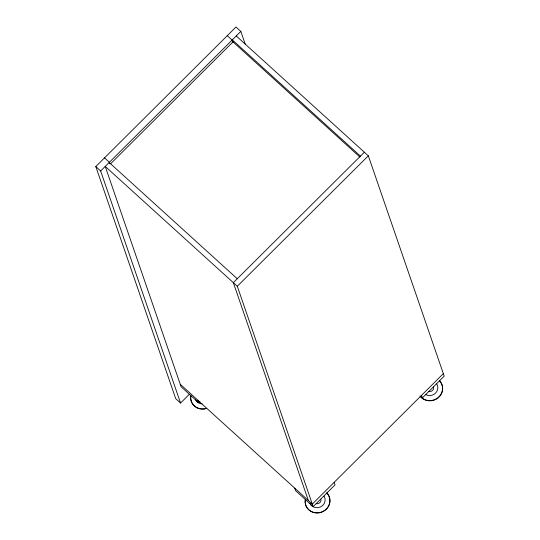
<?xml version="1.0" encoding="UTF-8"?>
<svg xmlns="http://www.w3.org/2000/svg" width="540" height="540" viewBox="0 0 540 540"><rect width="100%" height="100%" fill="white"/><g stroke="black" fill="none" stroke-linecap="round" stroke-linejoin="round"><path stroke-width="0.81" d="M189.284 394.342L180.549 403.036L175.703 398.642L95.796 166.577L235.994 27L240.833 31.394L245.228 44.152M180.549 403.036L100.642 170.971L240.833 31.394M110.45 163.917L233.01 41.891L359.883 157.019M364.365 152.213L233.341 282.663L308.347 500.499M334.145 482.355L335.016 484.88L313.18 506.621L237.303 286.254L368.327 155.81L236.25 35.957M237.303 286.254L105.226 166.408L181.103 386.768L198.713 402.745L199.894 401.571M443.333 373.646L312.309 504.097L180.238 384.244M420.545 396.259L422.361 397.913L444.204 376.171L368.327 155.81M196.709 401.571L197.174 401.888M311.175 505.44L311.641 505.757M360.43 156.128L232.315 39.872L233.138 42.262M227.259 35.694L232.099 40.088L233.024 42.782M104.531 157.883L109.377 162.277L109.843 163.62M109.161 162.493L237.269 278.748M95.796 166.577L100.642 170.971M313.18 506.621L295.569 490.637L294.698 488.113M421.497 395.388L422.361 397.913M197.843 400.228L198.713 402.745M433.519 387.031A3.746 3.517 -19 0 1 433.094 389.725L432.486 390.467A3.746 3.517 -19 0 1 428.875 391.446M439.479 380.666A12.481 11.725 -19 0 1 438.095 397.622A12.481 11.725 -19 0 1 420.377 396.401M439.546 380.862A12.481 11.725 -19 0 1 437.846 398.075A12.481 11.725 -19 0 1 419.965 395.982M436.765 383.954A7.985 7.506 -19 0 1 435.544 393.12A7.985 7.506 -19 0 1 425.965 394.706M320.841 499.21A3.746 3.517 -19 0 1 320.416 501.91L319.808 502.652A3.746 3.517 -19 0 1 316.197 503.631M326.801 492.851A12.481 11.725 -19 0 1 320.767 512.271A12.481 11.725 -19 0 1 305.336 499.19M326.869 493.04A12.481 11.725 -19 0 1 321.226 512.345A12.481 11.725 -19 0 1 305.276 500.155M324.088 496.139A7.985 7.506 -19 0 1 320.612 506.898A7.985 7.506 -19 0 1 309.785 503.071M206.3 408.402A12.481 11.725 -19 0 1 190.87 395.32M206.368 408.598A12.481 11.725 -19 0 1 190.809 396.286M202.102 403.873A7.985 7.506 -19 0 1 195.318 399.202"/></g></svg>
